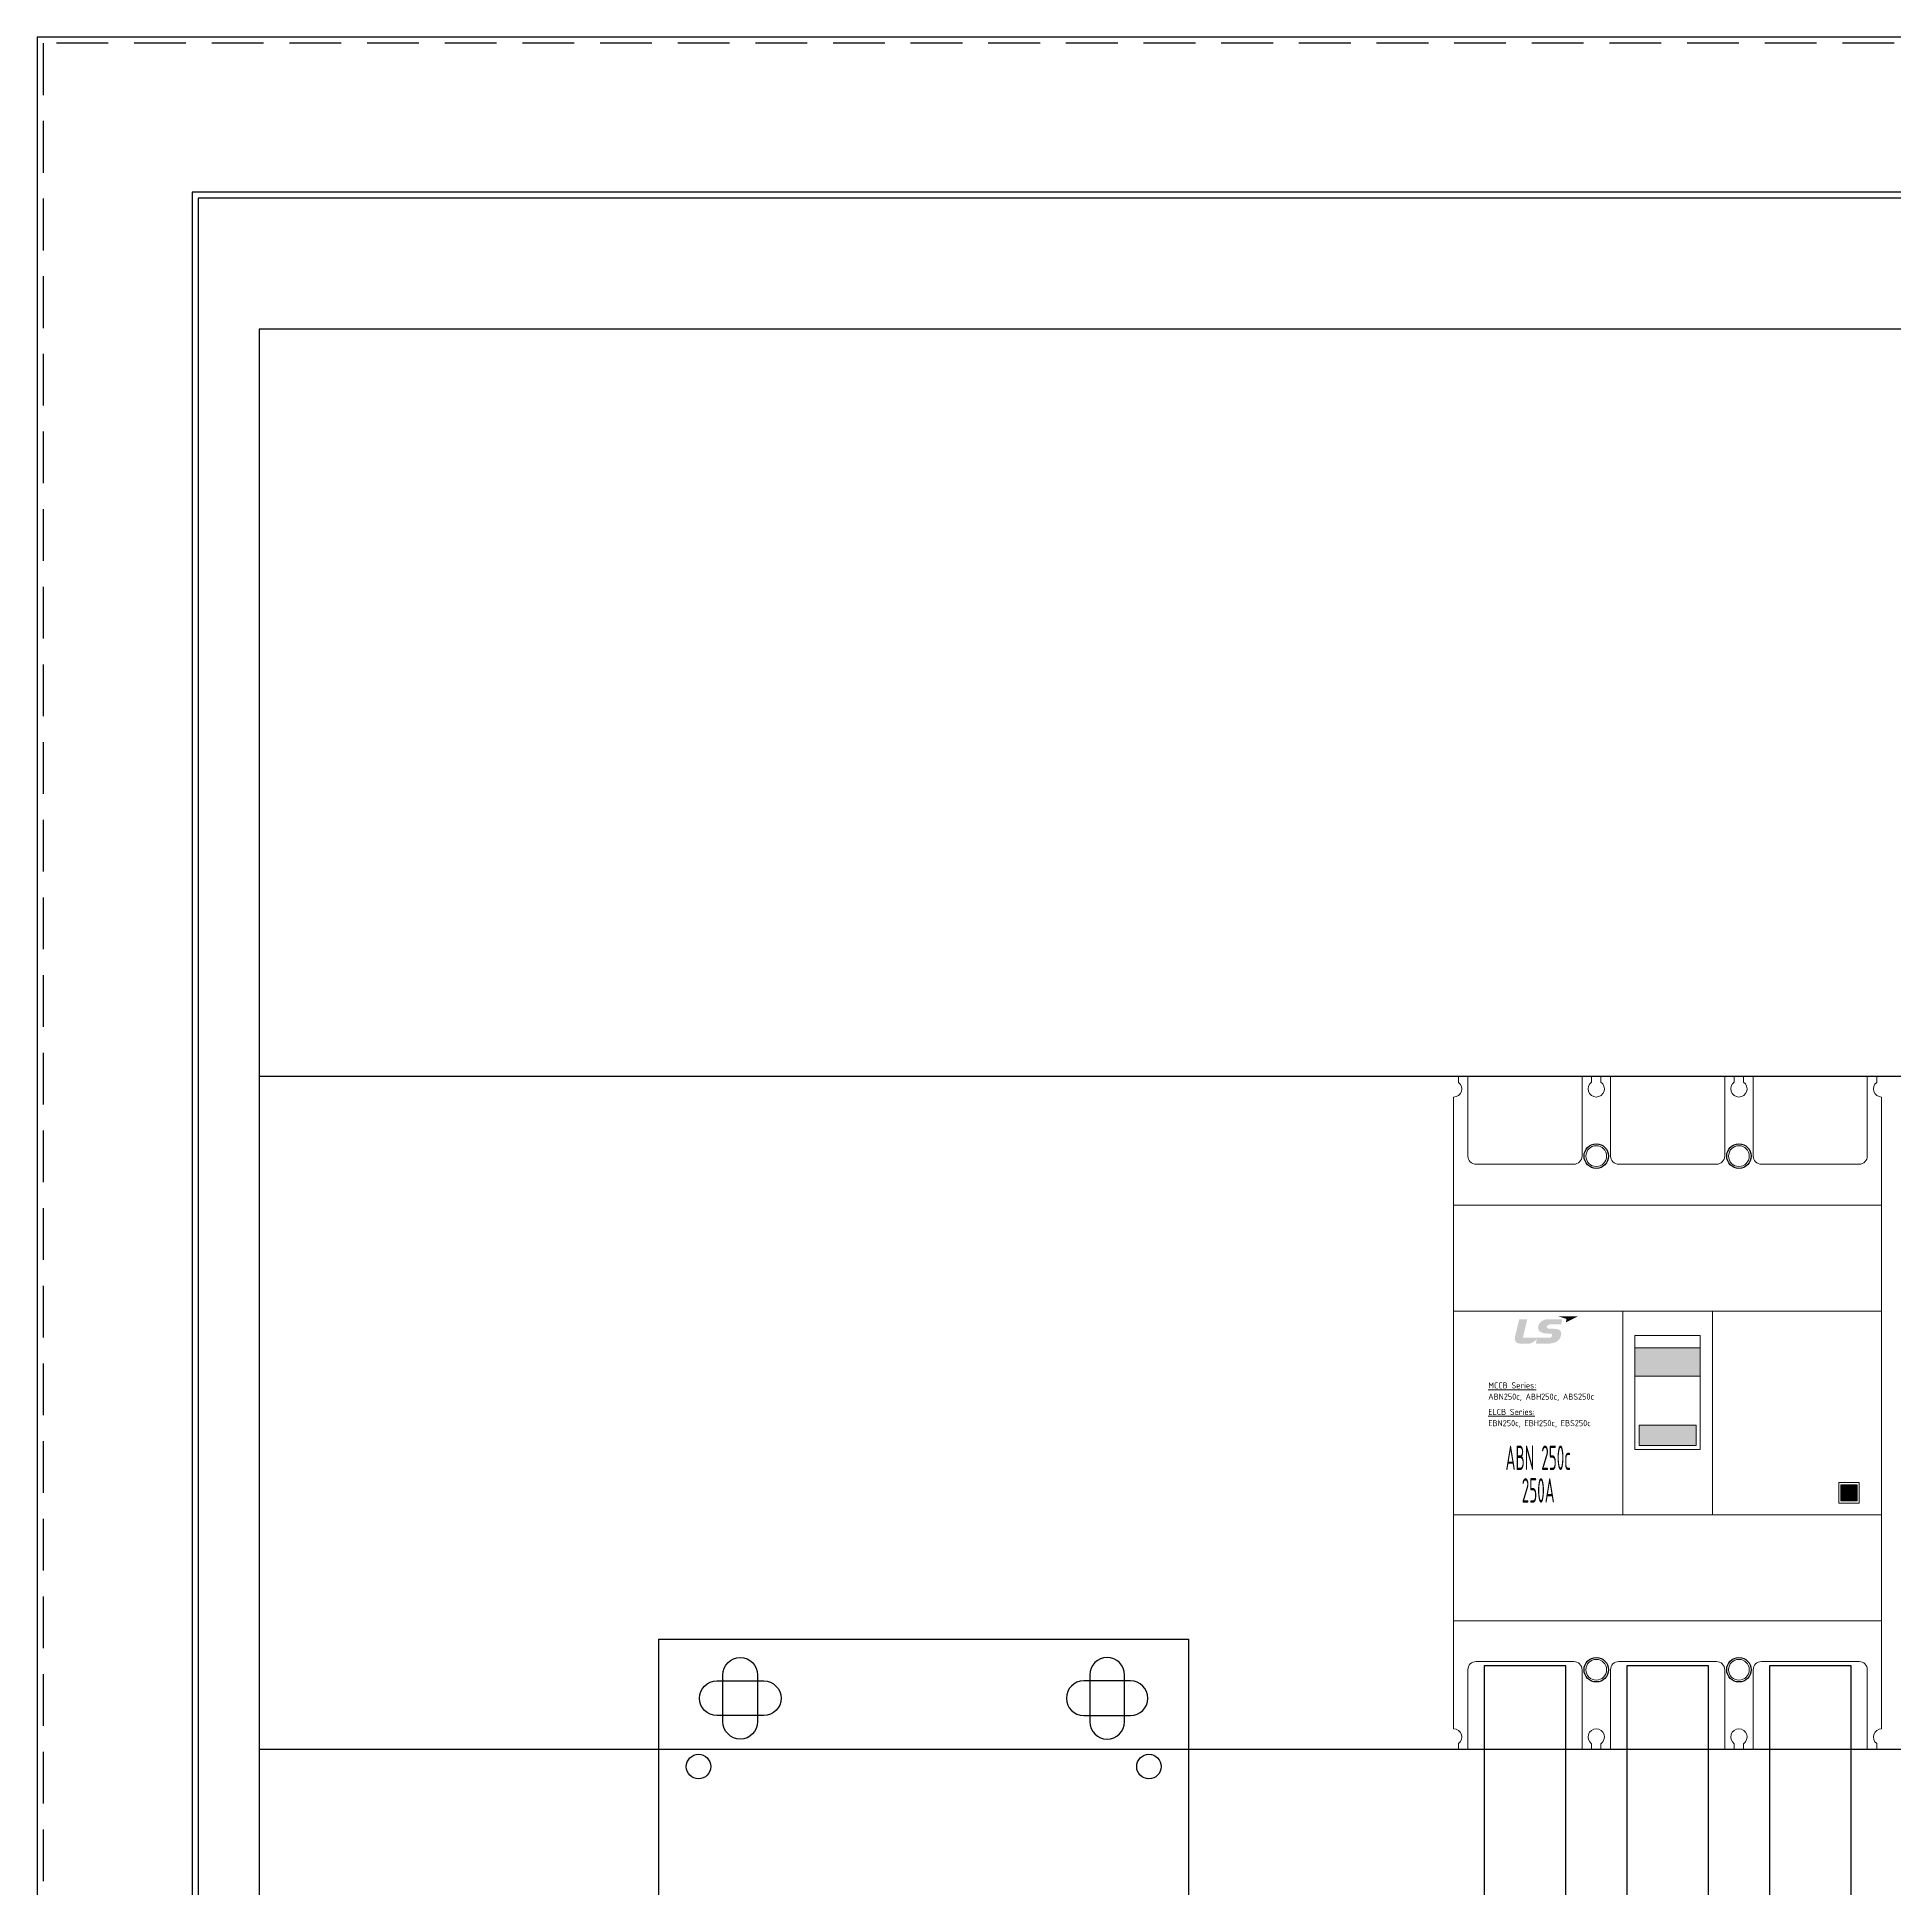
# Model space of a CAD drawing. Header units: millimetres. Extents: x 0 to 5806, y 0 to 4105.
# Drawn here: x 3031.3 to 3487, y 2639.7 to 3094 of the extents above; entities that cross this region are included whole.
import ezdxf
from ezdxf.enums import TextEntityAlignment as Align

# ---------------------------------------------------------------- set-up
doc = ezdxf.new("R2010")
doc.units = ezdxf.units.MM
doc.linetypes.add('HIDDENX2', pattern=[19.05, 12.7, -6.35])
doc.layers.add('CNC', color=7, linetype='Continuous')
doc.layers.add('hw_Text', color=7, linetype='Continuous', lineweight=13)
doc.styles.add('WD_IEC', font='isocp2.shx')

# ---------------------------------------------------------------- blocks, each defined once
blk = doc.blocks.new('*U10960')
h = blk.add_hatch(color=152)
edge = h.paths.add_edge_path()
edge.add_spline(control_points=[(8.564, 2.4685), (8.9563, 2.4685), (9.1808, 2.3695), (9.1808, 2.1071), (9.1808, 1.9364), (9.0647, 1.7112), (8.9598, 1.6289), (8.7187, 1.4434), (8.5071, 1.4239), (7.3804, 1.4239), (7.3804, 1.4239), (1.9845, 1.4239), (1.9845, 1.4239), (1.9845, 1.4239), (3.0765, 6), (3.0765, 6), (3.0765, 6), (1.2699, 6), (1.2699, 6), (1.1455, 6), (1.099, 5.9656), (1.0613, 5.8181), (1.0613, 5.8181), (0.0442, 1.6058), (0.0442, 1.6058), (-0.1471, 0.7691), (0.2857, 0), (1.2486, 0), (2.2111, 0), (2.7619, 0), (3.5799, 0), (4.1541, 0), (4.8861, 0.4936), (5.2879, 1.0618), (5.3385, 1.1329), (5.4271, 1.146), (5.3916, 0.9943), (5.3208, 0.6944), (5.236, 0.3324), (5.2144, 0.2429), (5.1738, 0.067), (5.266, 0), (5.3495, 0), (5.3495, 0), (7.4326, 0), (8.0953, 0), (10.4251, 0), (11.3139, 1.1151), (11.4147, 2.4436), (11.4656, 3.1179), (10.9845, 3.6322), (9.6483, 3.6322), (9.6483, 3.6322), (8.9865, 3.6322), (8.6221, 3.6322), (8.2547, 3.6322), (7.8802, 3.7638), (7.8802, 4.0914), (7.8802, 4.4268), (8.308, 4.7296), (8.8585, 4.7296), (8.8585, 4.7296), (11.3596, 4.7296), (11.3596, 4.7296), (11.3596, 4.7296), (11.5587, 5.5206), (11.6019, 5.7037), (11.6558, 5.9342), (11.5877, 6), (11.4182, 6), (11.4182, 6), (8.3288, 6), (8.3288, 6), (6.5328, 6), (5.7269, 4.8013), (5.7269, 3.9445), (5.7269, 3.0871), (6.4178, 2.4697), (8.1984, 2.4697), (8.1984, 2.4697), (8.564, 2.4685), (8.564, 2.4685)], knot_values=[0, 0, 0, 0, 1, 1, 1, 2, 2, 2, 3, 3, 3, 4, 4, 4, 5, 5, 5, 6, 6, 6, 7, 7, 7, 8, 8, 8, 9, 9, 9, 10, 10, 10, 11, 11, 11, 12, 12, 12, 13, 13, 13, 14, 14, 14, 15, 15, 15, 16, 16, 16, 17, 17, 17, 18, 18, 18, 19, 19, 19, 20, 20, 20, 21, 21, 21, 22, 22, 22, 23, 23, 23, 24, 24, 24, 25, 25, 25, 26, 26, 26, 27, 27, 27, 27], degree=3, periodic=0)
h = blk.add_hatch(color=10)
edge = h.paths.add_edge_path()
edge.add_spline(control_points=[(10.5597, 6.7227), (10.5597, 6.7227), (15.5292, 6.7227), (15.5292, 6.7227), (15.5292, 6.7227), (12.5227, 5.194), (12.5227, 5.194), (12.5227, 5.194), (12.6282, 5.6846), (12.6608, 5.831), (12.6957, 5.9856), (12.6412, 6.0887), (12.451, 6.1474), (12.2549, 6.2072), (10.5597, 6.7227), (10.5597, 6.7227)], knot_values=[0, 0, 0, 0, 1, 1, 1, 2, 2, 2, 3, 3, 3, 4, 4, 4, 5, 5, 5, 5], degree=3, periodic=0)
at = {"layer": 'Defpoints', "color": 2, "linetype": 'ByBlock', "lineweight": 9}
blk.add_line((5.7544, 3), (5.7544, 3), dxfattribs=at)
blk = doc.blocks.new('*U10955')
at = {"linetype": 'ByBlock', "lineweight": 9}
for color, points in [(254, [(60.5, 9), (60.5, 16), (44.5, 16), (44.5, 9)]), (20, [(45.5, -3), (45.5, -8), (59.5, -8), (59.5, -3)]), (20, [(95, -21.6), (99, -21.6), (99, -17.6), (95, -17.6)])]:
    blk.add_hatch(color=color, dxfattribs=at).paths.add_polyline_path(points)
at = {"linetype": 'ByBlock', "lineweight": 9, "ltscale": 10}
for p, q in [((0, -25), (0, 25)), ((0, 25), (0, -25))]:
    blk.add_line(p, q, dxfattribs=at)
at = {"linetype": 'ByBlock', "lineweight": 18, "ltscale": 10}
blk.add_lwpolyline([(31.5, -63), (31.5, -82.5), (33.85, -82.5), (33.85, -81.14, -3.162006), (36.15, -81.14), (36.15, -82.5), (38.5, -82.5), (38.5, -63, -0.414214), (40.5, -61), (64.5, -61, -0.414214), (66.5, -63), (66.5, -82.5), (68.85, -82.5), (68.85, -81.14, -3.162006), (71.15, -81.14), (71.15, -82.5), (73.5, -82.5), (73.5, -63, -0.414214), (75.5, -61), (99.5, -61, -0.414214), (101.5, -63), (101.5, -82.5), (103.8, -82.5), (103.8, -81.1, -0.720759), (105, -77.5), (105, 77.5, -0.720759), (103.8, 81.1), (103.8, 82.5), (101.5, 82.5), (101.5, 63, -0.414214), (99.5, 61), (75.5, 61, -0.414214), (73.5, 63), (73.5, 82.5), (71.15, 82.5), (71.15, 81.14, -3.162006), (68.85, 81.14), (68.85, 82.5), (66.5, 82.5), (66.5, 63, -0.414214), (64.5, 61), (40.5, 61, -0.414214), (38.5, 63), (38.5, 82.5), (36.15, 82.5), (36.15, 81.14, -3.162006), (33.85, 81.14), (33.85, 82.5), (31.5, 82.5), (31.5, 63, -0.414214), (29.5, 61), (5.5, 61, -0.414214), (3.5, 63), (3.5, 82.5), (1.2, 82.5), (1.2, 81.1, -0.720759), (0, 77.5), (0, -77.5, -0.720759), (1.2, -81.1), (1.2, -82.5), (3.5, -82.5), (3.5, -63, -0.414214), (5.5, -61), (29.5, -61, -0.414214)], format="xyb", close=True, dxfattribs=at)
at = {"color": 0, "linetype": 'ByBlock', "lineweight": 9}
for points in [[(0, 51), (105, 51), (105, -51), (0, -51)], [(0, 25), (105, 25), (105, -25), (0, -25)], [(41.5, 25), (63.5, 25), (63.5, -25), (41.5, -25)], [(44.5, -9), (60.5, -9), (60.5, 19), (44.5, 19)], [(44.5, 9), (60.5, 9), (60.5, 16), (44.5, 16)], [(45.5, -3), (59.5, -3), (59.5, -8), (45.5, -8)], [(94.5, -22.1), (99.5, -22.1), (99.5, -17.1), (94.5, -17.1)]]:
    blk.add_lwpolyline(points, close=True, dxfattribs=at)
at = {"color": 20, "linetype": 'ByBlock', "lineweight": 9}
blk.add_lwpolyline([(95, -21.6), (99, -21.6), (99, -17.6), (95, -17.6)], close=True, dxfattribs=at)
at = {"color": 112, "linetype": 'ByBlock', "lineweight": 9}
for centre in [(35, 63), (70, 63), (35, -63), (70, -63)]:
    blk.add_circle(centre, 2.55, dxfattribs=at)
at = {"color": 0, "linetype": 'ByBlock', "lineweight": 9}
blk.add_blockref('*U10960', (15, 17), dxfattribs=at)
at = {"layer": 'Defpoints', "color": 8, "linetype": 'ByBlock', "lineweight": 9, "style": 'WD_IEC'}
for s, p in [('%%UMCCB Series:', (8.5, 6.75)), ('ABN250c, ABH250c, ABS250c', (8.5, 4)), ('%%UELCB Series:', (8.5, 0.25)), ('EBN250c, EBH250c, EBS250c', (8.5, -2.5))]:
    blk.add_text(s, height=1.5, dxfattribs=at).set_placement(p, align=Align.MIDDLE_LEFT)
at = {"layer": 'hw_Text', "style": 'WD_IEC', "width": 0.5, "flags": 12}
blk.add_attdef('TYPE', text='', height=6, dxfattribs=at).set_placement((20.75, -11), align=Align.MIDDLE_CENTER)
at = {"layer": 'hw_Text', "color": 1, "style": 'WD_IEC', "width": 0.5, "flags": 12}
blk.add_attdef('RATE', text='', height=6, dxfattribs=at).set_placement((20.75, -19), align=Align.MIDDLE_CENTER)

msp = doc.modelspace()

# ---------------------------------------------------------------- linework, layer by layer
at = {"color": 7}
for points in [[(3031.26, 1993.99), (3831.26, 1993.99), (3831.26, 3093.99), (3031.26, 3093.99)], [(3069.26, 2031.99), (3793.26, 2031.99), (3793.26, 3055.99), (3069.26, 3055.99)]]:
    msp.add_lwpolyline(points, close=True, dxfattribs=at)
at = {"color": 7, "linetype": 'HIDDENX2'}
msp.add_lwpolyline([(3032.76, 1995.49), (3829.76, 1995.49), (3829.76, 3092.49), (3032.76, 3092.49)], close=True, dxfattribs=at)
at = {"color": 3}
for points in [[(3070.76, 2033.49), (3791.76, 2033.49), (3791.76, 3054.49), (3070.76, 3054.49)], [(3085.76, 2065.59), (3776.76, 2065.59), (3776.76, 3022.39), (3085.76, 3022.39)]]:
    msp.add_lwpolyline(points, close=True, dxfattribs=at)
at = {"color": 8}
for points in [[(3085.76, 2673.99), (3776.76, 2673.99), (3776.76, 2838.99), (3085.76, 2838.99)], [(3183.76, 2700.99), (3313.76, 2700.99), (3313.76, 2256.49), (3183.76, 2256.49)]]:
    msp.add_lwpolyline(points, close=True, dxfattribs=at)
at = {"color": 1}
msp.add_lwpolyline([(3386.26, 2258.49), (3406.26, 2258.49), (3406.26, 2694.49), (3386.26, 2694.49)], close=True, dxfattribs=at)
at = {"color": 2}
msp.add_lwpolyline([(3421.26, 2258.49), (3441.26, 2258.49), (3441.26, 2694.49), (3421.26, 2694.49)], close=True, dxfattribs=at)
at = {"color": 5}
msp.add_lwpolyline([(3456.26, 2258.49), (3476.26, 2258.49), (3476.26, 2694.49), (3456.26, 2694.49)], close=True, dxfattribs=at)
at = {"color": 2}
for centre in [(3413.76, 2819.49), (3448.76, 2819.49), (3413.76, 2693.49), (3448.76, 2693.49), (3193.51, 2669.74), (3304.01, 2669.74)]:
    msp.add_circle(centre, 3, dxfattribs=at)
at = {"layer": 'CNC', "color": 2, "lineweight": -3}
for points in [[(3208.01, 2680.74, -1), (3199.51, 2680.74), (3199.51, 2692.24, -1), (3208.01, 2692.24)], [(3289.51, 2680.74, 1), (3298.01, 2680.74), (3298.01, 2692.24, 1), (3289.51, 2692.24)], [(3209.51, 2690.74, -1), (3209.51, 2682.24), (3198.01, 2682.24, -1), (3198.01, 2690.74)], [(3288.01, 2690.74, 1), (3288.01, 2682.24), (3299.51, 2682.24, 1), (3299.51, 2690.74)]]:
    msp.add_lwpolyline(points, format="xyb", close=True, dxfattribs=at)

# ---------------------------------------------------------------- block references
at = {"color": 0, "linetype": 'ByBlock', "lineweight": 9}
msp.add_blockref('*U10955', (3378.76, 2756.49), dxfattribs=at).add_auto_attribs({'TYPE': 'ABN 250c', 'RATE': '250A'})

doc.saveas('drawing.dxf')
